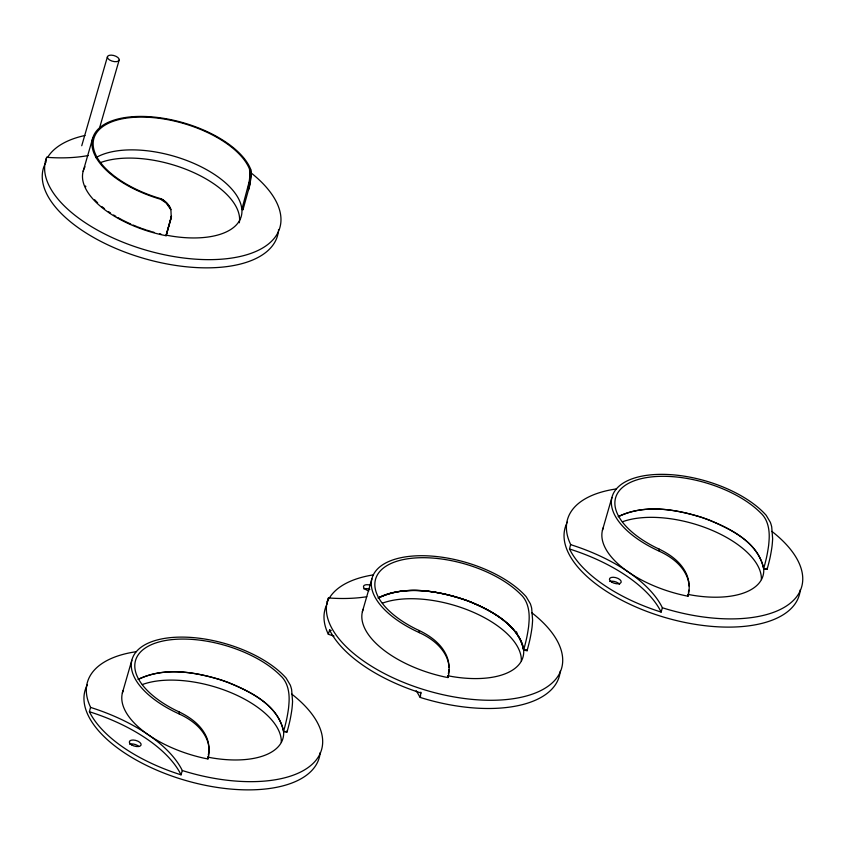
<?xml version="1.0" encoding="UTF-8"?>
<svg xmlns="http://www.w3.org/2000/svg" width="845" height="845" viewBox="0 0 845 845"><rect width="100%" height="100%" fill="white"/><g stroke="black" fill="none" stroke-linecap="round" stroke-linejoin="round"><path stroke-width="1.27" d="M170.563 208.778L170.606 209.391L166.222 202.969L160.561 199.23A82.789 39.884 16.1 0 1 91.978 142.647A82.789 39.884 16.1 0 1 164.395 118.458A82.789 39.884 16.1 0 1 250.627 169.148L251.06 175.728L249.951 184.453L243.022 209.655L241.85 209.423L249.328 181.231L249.951 174.228L249.476 169.032A81.574 39.292 16.1 0 0 164.511 119.092A81.574 39.292 16.1 0 0 93.161 142.921A81.574 39.292 16.1 0 0 160.73 198.67C165.472 200.191 170.722 207.321 170.859 209.634M84.996 166.792A82.789 39.884 16.1 0 0 165.06 235.512L166.127 235.723L171.271 217.756L170.912 209.803M166.127 235.723L171.419 216.098L171.461 216.711M88.324 155.512A121.828 58.685 16.1 0 1 48.281 157.423L46.728 157.307L45.482 161.617L45.788 160.867A121.828 58.685 16.1 0 1 46.221 159.937M81.743 145.741L107.442 56.699M83.148 171.313L92.813 137.83M99.583 127.859L119.134 60.132A6.095 2.936 16.1 0 0 111.128 55.126A6.095 2.936 16.1 0 0 109.607 59.984A6.095 2.936 16.1 0 0 119.134 60.132M90.679 707.455L92.263 707.952A121.828 58.685 16.1 0 1 146.956 733.882L148.488 734.918A121.828 58.685 16.1 0 1 181.844 769.637L182.288 770.524L181.052 774.833L179.457 774.326A121.828 58.685 16.1 0 1 89.876 712.652L89.433 711.754L90.552 707.202A121.828 58.685 16.1 0 1 136.066 651.727M122.345 693.069L131.82 660.251M366.793 596.718A121.828 58.685 16.1 0 1 330.025 598.059L328.473 597.943L327.226 602.253L327.543 601.503A121.828 58.685 16.1 0 1 328.441 599.644M333.965 636.116A121.828 58.685 16.1 0 0 329.941 634.785L328.346 634.278L329.592 629.969L331.187 630.476M362.389 611.695L371.863 578.867M560.224 671.183A121.828 58.685 16.1 0 1 420.398 697.495L420.768 692.15M447.607 675.725L452.571 676.623A81.627 39.324 16.1 0 0 523.657 650.185L527.153 650.713M570.755 544.687L572.35 545.194A121.828 58.685 16.1 0 1 627.043 571.114L628.564 572.16A121.828 58.685 16.1 0 1 661.931 606.868L662.374 607.766L661.128 612.076L659.544 611.569A121.828 58.685 16.1 0 1 569.963 549.894L569.519 548.996L570.639 544.444A121.828 58.685 16.1 0 1 616.153 488.959M602.432 530.311L611.907 497.494M449.001 667.318A38.933 33.578 -4.3 0 0 448.674 663.114L448.272 661.012A38.912 33.874 2.7 0 0 446.181 654.864C440.403 642.538 428.436 634.606 416.374 629.208A81.627 39.324 16.1 0 1 395.893 561.566A81.627 39.324 16.1 0 1 520.541 594.225C527.66 600.573 529.519 610.608 529.139 619.723A38.954 10.172 -82.5 0 1 528.579 626.905L528.22 629.314A38.817 8.08 -80.6 0 1 526.963 636.538L526.467 638.904A38.331 5.915 -78.8 0 1 523.615 650.016C518.555 624.149 490.787 610.407 468.447 601.112C440.002 591.173 406.424 584.402 378.095 598.08C405.611 584.698 438.249 590.961 466.07 600.225C489.244 609.139 518.65 624.138 523.583 649.889A81.627 39.324 16.1 0 0 465.532 600.034A81.627 39.324 16.1 0 0 378.423 597.869M46.728 157.307L46.633 157.508A121.828 58.685 16.1 0 0 194.139 259.066A121.828 58.685 16.1 0 0 251.451 173.193M328.473 597.943L328.388 598.144A121.828 58.685 16.1 0 0 476.876 699.776A121.828 58.685 16.1 0 0 531.822 612.752M249.56 169.232L250.701 169.338M249.708 170.151L250.859 170.246M249.824 171.102L250.976 171.208M249.898 172.105L251.049 172.2M249.94 173.151L251.092 173.246M249.951 174.228L251.102 174.323M249.919 175.337L251.071 175.443M249.856 176.478L251.007 176.573M249.771 177.64L250.923 177.735M249.645 178.823L250.807 178.918M249.497 180.017L250.659 180.112M249.328 181.221L250.49 181.326M249.127 182.435L250.289 182.531M248.916 183.65L250.078 183.745M248.683 184.854L249.856 184.949M248.441 186.048L249.602 186.143M248.176 187.231L249.349 187.337M247.912 188.403L249.085 188.498M523.615 650.016L527.132 650.375A38.31 5.904 -78.8 0 0 529.435 641.587L529.973 639.264A38.807 8.07 -80.6 0 0 531.706 629.673L532.044 627.254A38.954 10.172 -82.5 0 0 532.603 620.082L531.674 608.263A32.68 13.509 -88.3 0 0 530.343 603.752L526.16 596.707A85.271 41.078 16.1 0 0 393.284 559.77A85.271 41.078 16.1 0 0 419.342 632.641C430.401 637.711 441.037 645.443 446.329 656.713A38.912 33.874 2.7 0 1 448.42 662.86L448.822 664.962A38.933 33.578 -4.3 0 1 447.987 677.553L445.146 677.035A85.271 41.078 16.1 0 1 363.17 609.234M687.872 594.384L692.615 595.25A81.627 39.324 16.1 0 0 763.7 568.801C757.574 540.071 726.172 526.414 701.287 517.182C674.754 509.186 644.017 503.926 618.139 516.707C646.467 503.018 680.045 509.788 708.49 519.728C730.809 529.128 758.514 542.532 763.648 568.685L767.186 569.372L767.091 568.146M207.564 757.109L212.528 758.007A81.627 39.324 16.1 0 0 283.614 731.559C277.498 702.829 246.096 689.182 221.2 679.94C194.667 671.944 163.93 666.684 138.052 679.464C166.38 665.775 199.959 672.546 228.403 682.485C250.722 691.886 278.428 705.29 283.561 731.443L287.099 732.129L287.015 730.904M569.519 548.996L571.104 549.503A121.828 58.685 16.1 0 1 660.684 611.178L661.128 612.076M662.374 607.766L662.807 607.904A121.828 58.685 16.1 0 0 787.815 605.062A121.828 58.685 16.1 0 0 771.865 531.368M421.211 693.048L419.616 692.541A121.828 58.685 16.1 0 1 330.036 630.866L329.592 629.969M89.433 711.754L91.028 712.261A121.828 58.685 16.1 0 1 180.608 773.946L181.052 774.833M182.288 770.524L182.721 770.661A121.828 58.685 16.1 0 0 307.738 767.82A121.828 58.685 16.1 0 0 291.789 694.125M688.686 581.603L688.316 579.628A38.912 33.874 2.7 0 0 686.224 573.491C680.447 561.154 668.479 553.232 656.417 547.835A81.627 39.324 16.1 0 1 635.936 480.182A81.627 39.324 16.1 0 1 760.584 512.841C767.704 519.2 769.563 529.234 769.182 538.349A38.954 10.172 -82.5 0 1 768.623 545.521L768.263 547.94A38.817 8.08 -80.6 0 1 767.006 555.165L766.51 557.531A38.331 5.915 -78.8 0 1 763.658 568.632L767.175 568.991A38.31 5.904 -78.8 0 0 769.478 560.214L770.017 557.88A38.807 8.07 -80.6 0 0 771.749 548.289L772.077 545.87A38.954 10.172 -82.5 0 0 772.647 538.698L771.707 526.879A32.68 13.509 -88.3 0 0 770.376 522.379L766.204 515.334A85.271 41.078 16.1 0 0 633.327 478.397A85.271 41.078 16.1 0 0 659.385 551.257C670.444 556.327 681.081 564.059 686.372 575.339A38.912 33.874 2.7 0 1 688.464 581.476L688.865 583.578A38.933 33.578 -4.3 0 1 688.031 596.169M208.314 755.007A38.933 33.578 -4.3 0 0 208.63 744.498L208.229 742.385A38.912 33.874 2.7 0 0 206.138 736.248C200.36 723.911 188.393 715.99 176.33 710.592A81.627 39.324 16.1 0 1 155.85 642.939A81.627 39.324 16.1 0 1 280.508 675.609C287.617 681.957 289.476 691.992 289.096 701.107A38.954 10.172 -82.5 0 1 288.536 708.279L288.187 710.698A38.817 8.08 -80.6 0 1 286.93 717.923L286.423 720.289A38.331 5.915 -78.8 0 1 283.571 731.39L287.089 731.749A38.31 5.904 -78.8 0 0 289.391 722.971L289.93 720.648A38.807 8.07 -80.6 0 0 291.662 711.046L292 708.628A38.954 10.172 -82.5 0 0 292.56 701.456L291.631 689.636A32.68 13.509 -88.3 0 0 290.3 685.137L286.128 678.091A85.271 41.078 16.1 0 0 153.241 641.154A85.271 41.078 16.1 0 0 179.309 714.014C190.357 719.084 200.994 726.816 206.286 738.097A38.912 33.874 2.7 0 1 208.377 744.244L208.778 746.336A38.933 33.578 -4.3 0 1 207.944 758.926L205.103 758.419A85.282 41.088 16.1 0 1 152.237 737.4L148.488 734.918M628.564 572.16L632.313 574.642A85.282 41.088 16.1 0 0 685.189 595.651L688.02 596.211L687.883 594.32M247.881 188.498L248.779 189.713M419.965 697.357L419.521 696.46A121.828 58.685 16.1 0 0 416.184 690.735M328.346 634.278L328.23 634.035A121.828 58.685 16.1 0 1 326.413 605.4M241.554 206.93L241.902 209.549A81.627 39.324 16.1 0 1 170.817 235.987L166.085 235.132L170.965 218.179M659.216 549.155L659.385 551.267M447.839 675.704L447.987 677.553L447.882 676.359M419.173 630.539L419.342 632.641M207.796 757.088L207.944 758.926L207.838 757.743M179.129 711.912L179.298 714.025M527.048 649.52L527.143 650.756M524.777 650.291L524.766 650.111A82.789 39.884 16.1 0 0 524.682 649.382M243.022 209.655L243.011 209.475A82.789 39.884 16.1 0 0 242.937 208.747M241.85 209.423L241.828 209.254A81.627 39.324 16.1 0 0 183.122 159.156A81.627 39.324 16.1 0 0 95.918 157.666M171.229 217.144L171.271 217.756M170.141 207.785L170.183 208.398M169.644 206.803L169.697 207.426M169.084 205.853L169.127 206.476M168.451 204.934L168.493 205.546M167.754 204.036L167.806 204.659M167.004 203.18L167.046 203.793M166.18 202.346L166.222 202.969M165.303 201.564L165.356 202.177M164.384 200.814L164.426 201.437M163.402 200.107L163.444 200.73M162.377 199.452L162.42 200.075M161.321 198.828L161.363 199.462M628.395 572.044A85.282 41.088 16.1 0 1 603.203 527.85M688.77 590.159A38.933 33.578 -4.3 0 1 688.4 592.25M688.717 581.74A38.933 33.578 -4.3 0 1 689.045 585.944M800.257 589.81A121.828 58.685 16.1 0 1 667.571 618.234A121.828 58.685 16.1 0 1 566.456 524.027M566.889 523.087A121.828 58.685 16.1 0 1 567.354 522.157M609.731 581.487A6.095 2.936 16.1 0 1 619.607 584.381M622.438 521.798A81.627 39.324 16.1 0 1 710.814 529.794A81.627 39.324 16.1 0 1 761.366 579.564M326.846 604.471A121.828 58.685 16.1 0 1 327.321 603.541M382.394 603.172A81.627 39.324 16.1 0 1 470.771 611.178A81.627 39.324 16.1 0 1 521.323 660.948M328.948 598.725A121.828 58.685 16.1 0 1 373.194 574.906M516.327 631.743A82.789 39.884 16.1 0 1 516.95 632.514M363.783 588.912A6.095 2.936 16.1 0 1 369.846 589.303M368.864 590.866A6.095 2.936 16.1 0 1 363.53 586.25A6.095 2.936 16.1 0 1 370.617 585.279M448.948 669.43A38.933 33.578 -4.3 0 1 448.357 673.634M320.181 752.568A121.828 58.685 16.1 0 1 185.446 780.41A121.828 58.685 16.1 0 1 87.278 684.915M129.655 744.244A6.095 2.936 16.1 0 1 138.971 746.526M142.351 684.556A81.627 39.324 16.1 0 1 230.727 692.562A81.627 39.324 16.1 0 1 281.279 742.322M148.308 734.801A85.282 41.088 16.1 0 1 123.127 690.608M278.364 231.583A121.828 58.685 16.1 0 1 145.784 258.971A121.828 58.685 16.1 0 1 44.267 165.715M44.669 164.764A121.828 58.685 16.1 0 1 45.102 163.835M45.567 162.905A121.828 58.685 16.1 0 1 46.074 161.987M278.544 229.513A121.828 58.685 16.1 0 1 278.47 230.548M100.65 162.536A81.627 39.324 16.1 0 1 191.329 171.524A81.627 39.324 16.1 0 1 239.304 222.795M160.888 234.023A81.627 39.324 16.1 0 1 159.504 233.706M153.991 232.29A81.627 39.324 16.1 0 1 152.618 231.91M150.98 231.435A81.627 39.324 16.1 0 1 147.167 230.262M146.09 229.914A81.627 39.324 16.1 0 1 142.456 228.678M141.263 228.245A81.627 39.324 16.1 0 1 137.693 226.904M136.52 226.439A81.627 39.324 16.1 0 1 133.024 225.013M130.743 224.01A81.627 39.324 16.1 0 1 122.747 220.186M121.923 219.742A81.627 39.324 16.1 0 1 118.078 217.651M115.828 216.341A81.627 39.324 16.1 0 1 113.631 215.01M110.452 212.951A81.627 39.324 16.1 0 1 108.413 211.556M104.526 208.694A81.627 39.324 16.1 0 1 101.801 206.507M97.629 202.779A81.627 39.324 16.1 0 1 94.651 199.747M85.841 186.734A81.627 39.324 16.1 0 1 85.525 185.974M47.732 157.191A121.828 58.685 16.1 0 1 84.986 135.485M611.643 582.099A6.095 2.936 16.1 0 0 621.17 582.258A6.095 2.936 16.1 0 0 613.164 577.251A6.095 2.936 16.1 0 0 611.643 582.099M131.556 744.867A6.095 2.936 16.1 0 0 141.083 745.015A6.095 2.936 16.1 0 0 133.077 740.009A6.095 2.936 16.1 0 0 131.556 744.867"/></g></svg>
